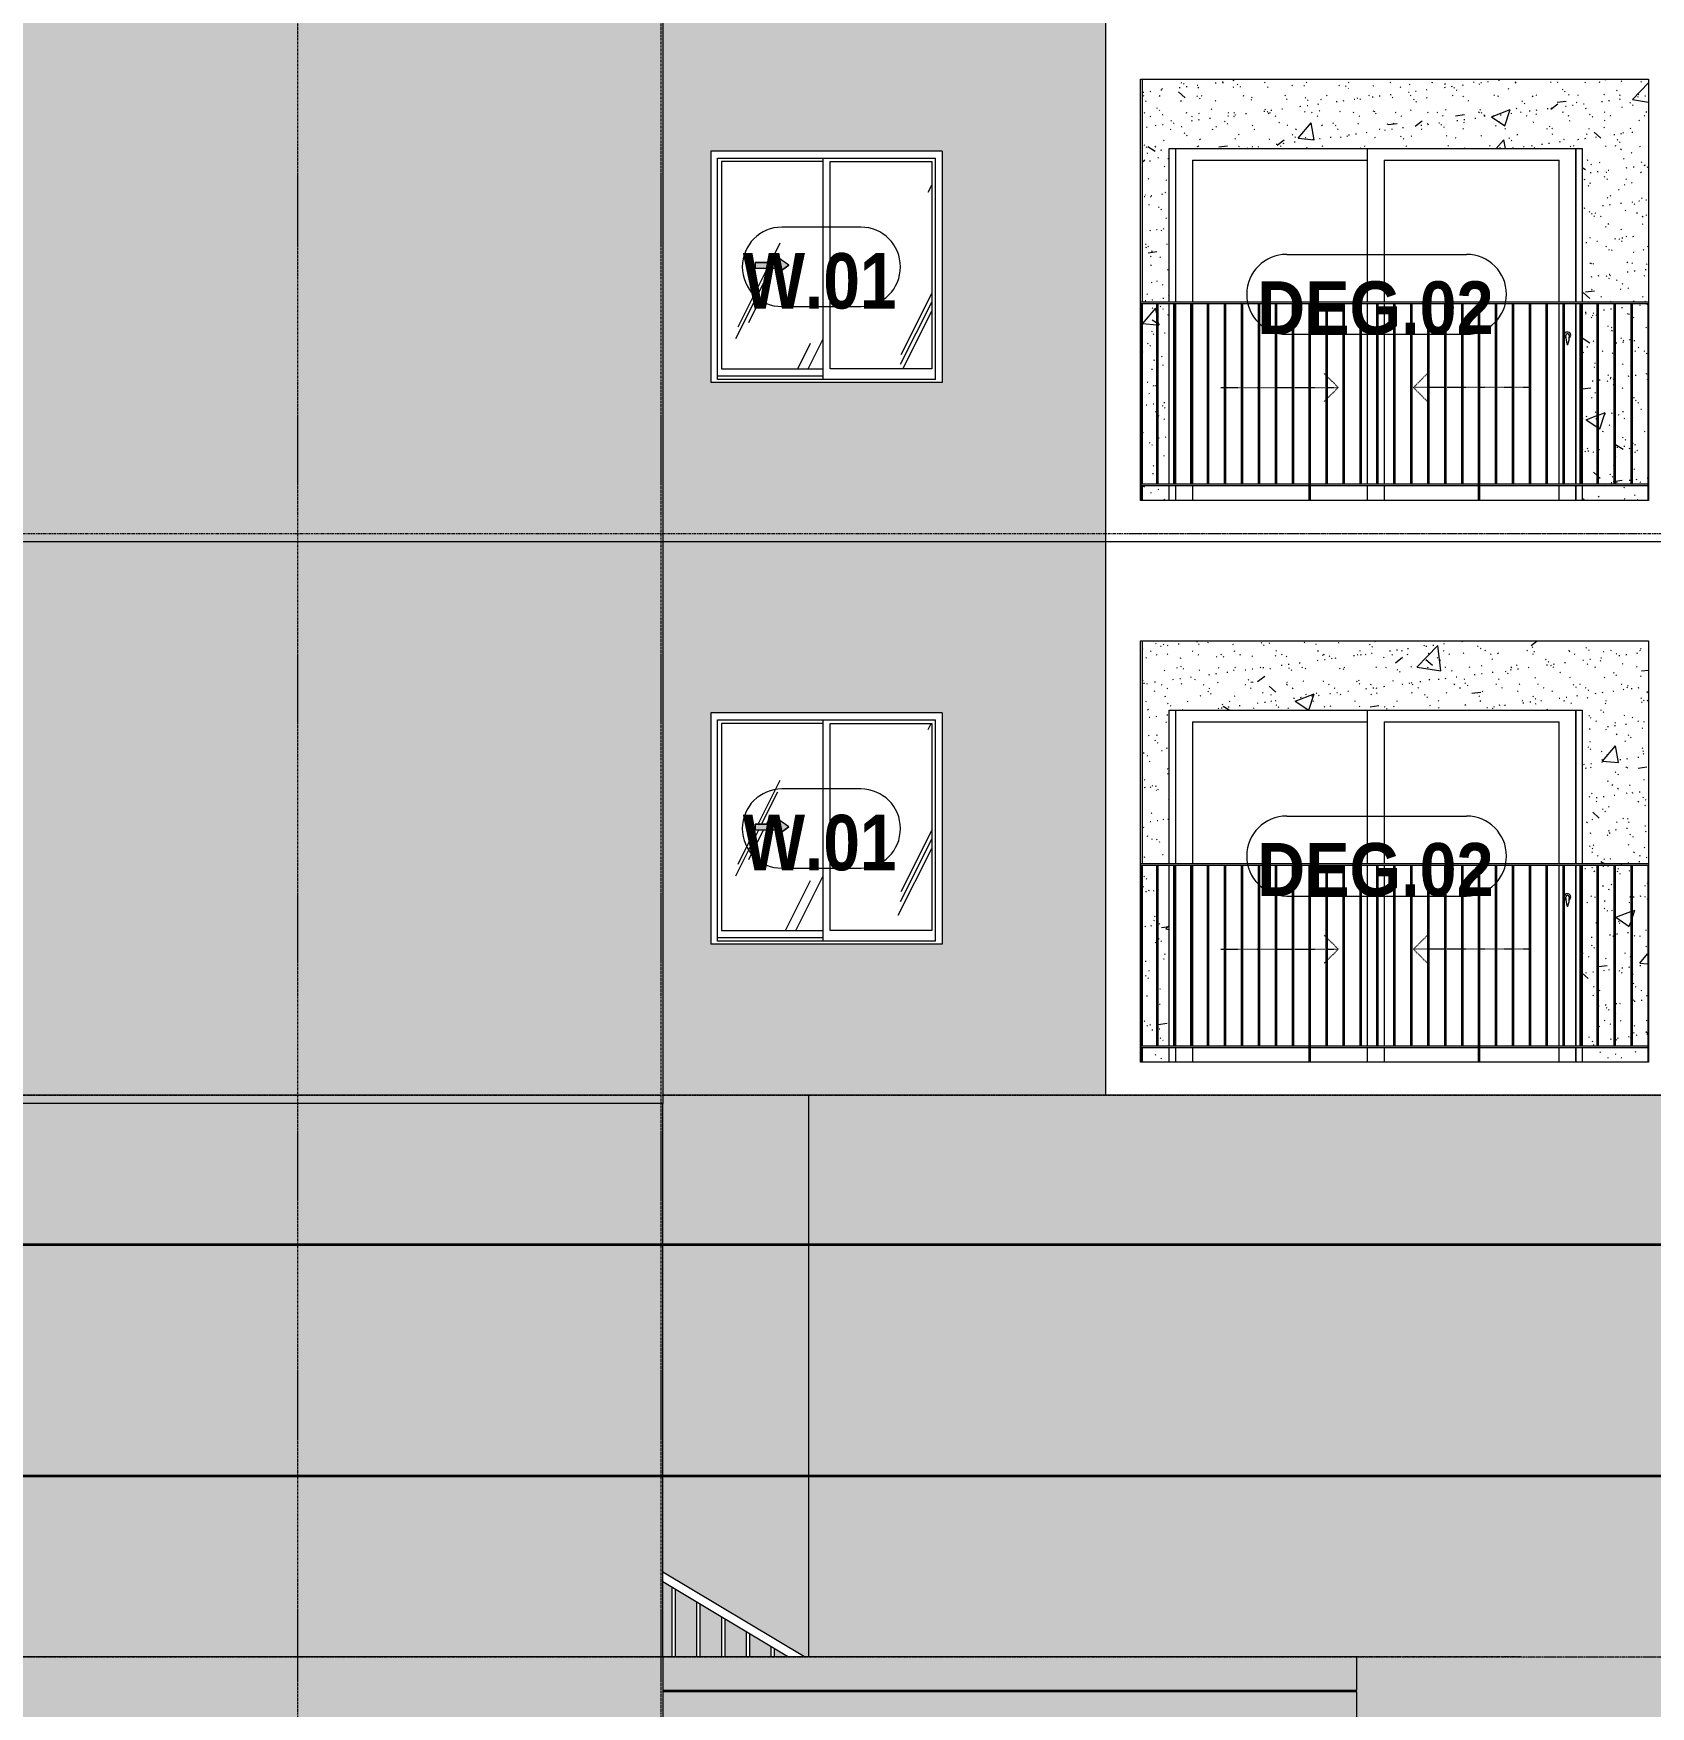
# Model space of a CAD drawing. Header units: millimetres. Extents: x -134153 to 99383, y -5233 to 35400.
# Drawn here: x -109753 to -99965, y 1900 to 12027 of the extents above; entities that cross this region are included whole.
import ezdxf

# ---------------------------------------------------------------- set-up
doc = ezdxf.new("R2010")
doc.units = ezdxf.units.MM
for name, pattern in [('1 NÉT CALL OUT', [6, 3, -3]), ('Centre', [31.75, 6.35, -4.7625, 15.875, -4.7625]), ('Dash', [6, 3, -3]), ('Dash 1_8_', [6.35, 3.175, -3.175]), ('Grid Line', [22.225, 12.7, -3.175, 3.175, -3.175])]:
    doc.linetypes.add(name, pattern=pattern)
for name, color, linetype, lineweight in [('0-1', 7, 'Continuous', 5), ('A-AREA', 32, 'Dash 1_8_', 9), ('A-DETL-GENF', 92, 'Continuous', 9), ('A-DETL-GENF-1', 92, '1 NÉT CALL OUT', 9), ('A-DOOR', 31, 'Continuous', 9), ('A-DOOR-FRAM', 31, 'Continuous', 9), ('A-DOOR-HDLN', 31, 'Dash', 9), ('A-DOOR-IDEN', 31, 'Continuous', 9), ('A-FLOR-HRAL', 11, 'Continuous', 9), ('A-FLOR-LEVL-2', 51, 'Centre', 9), ('A-GLAZ', 151, 'Continuous', 9), ('A-GLAZ-3', 7, '1 NÉT CALL OUT', 9), ('A-GLAZ-IDEN', 152, 'Continuous', 9), ('A-WALL', 113, 'Continuous', 9), ('A-WALL-PATT-1', 9, 'Continuous', 9), ('A-WALL-PATT-2', 111, 'Continuous', 5), ('I-WALL-1', 7, 'Continuous', 9), ('S-GRID-1', 1, 'Grid Line', 9)]:
    doc.layers.add(name, color=color, linetype=linetype, lineweight=lineweight)
doc.styles.add('Arial_B_1', font='arialbd_0.ttf', dxfattribs={"width": 0.85, "height": 336})
doc.styles.add('Arial_B_2', font='arialbd_0.ttf', dxfattribs={"width": 0.9, "height": 320})
pattern_1 = [(50, (-81864.4, 1200), (1165.98, -102.01), [121.92, -1341.12]), (355, (-81864.4, 1200), (-225.554, 1222.763), [97.536, -1072.896]), (100.451, (-81767.3, 1191.5), (940.433, 1120.746), [103.616, -1139.776]), (46.184, (-81864.4, 1525.1), (1734.91, -269.07), [182.88, -2011.68]), (96.636, (-81719.9, 1502.7), (1519.38, 1583.54), [155.42, -1709.66]), (351.184, (-81864.4, 1525.1), (1519.39, 1583.52), [146.3, -1609.34]), (21, (-81701.9, 1443.8), (970.332, -654.498), [121.92, -1341.12]), (326, (-81701.9, 1443.8), (395.533, 1178.804), [97.536, -1072.896]), (71.451, (-81621, 1389.3), (1365.87, 524.296), [103.616, -1139.776]), (37.5, (-81864.44, 1200), (19.767, 541.153), [53.645, -1006.246, 53.645, -1035.507, -1076.96]), (37.5, (-81864.44, 1200), (19.767, 541.153), [-2149.043, 53.645, -1023.315]), (7.5, (-81864.44, 1200), (427.646, 641.156), [53.645, -567.334, 53.645, -981.862, -410.464]), (7.5, (-81864.44, 1200), (427.646, 641.156), [-1656.486, 53.645, -356.82]), (327.5, (-82226.95, 1200), (867.782, -36.665), [53.645, -352.755, 53.645, -1214.323, -1682.496]), (327.5, (-82226.95, 1200), (867.782, -36.665), [-1674.368, 53.645, -1628.85]), (317.5, (-82389.5, 1200), (948.028, 162.73), [53.645, -474.675, 53.645, -788.416, -1194.816]), (317.5, (-82389.5, 1200), (948.028, 162.73), [-1370.38, 53.645, -1141.17])]
pattern_2 = [(37.5, (-81864.44, 1200), (-5.1206, 156.61216), [5.364, -118.181, 5.364, -132.812, -132.08]), (37.5, (-81864.44, 1200), (-5.1206, 156.61216), [-261.722, 5.364, -126.716]), (7.5, (-81864.44, 1200), (143.847, 229.3842), [5.364, -61.285, 5.364, -105.989, -42.672]), (7.5, (-81864.44, 1200), (143.847, 229.3842), [-178.003, 5.364, -37.308]), (327.5, (-81964.42, 1200), (253.1176, 0.4601), [5.364, -35.276, 5.364, -140.94, -191.008]), (327.5, (-81964.42, 1200), (253.1176, 0.4601), [-186.944, 5.364, -185.644]), (317.5, (-81964.42, 1200), (244.3381, 71.3376), [5.364, -14.956, 5.364, -90.546, -109.728]), (317.5, (-81964.42, 1200), (244.3381, 71.3376), [-116.23, 5.364, -104.364])]
pattern_3 = [(63.435, (-79954.8, 1311.3), (-0.002, 1625.6), [567.96, -3066.99]), (63.435, (-81580.4, 1311.3), (-0.002, 1625.6), [567.96, -3066.99]), (63.435, (-79176.65, 1625.35), (-0.002, 1625.6), [567.96, -3066.99]), (63.435, (-80802.25, 1625.35), (-0.002, 1625.6), [567.96, -3066.99]), (63.435, (-79294.4, 1514.5), (-0.002, 1625.6), [567.96, -3066.99]), (63.435, (-80920, 1514.5), (-0.002, 1625.6), [567.96, -3066.99]), (63.435, (-79414.5, 2149.4), (-0.002, 1625.6), [276.055, -3358.9]), (63.435, (-81040.1, 2149.4), (-0.002, 1625.6), [276.055, -3358.9]), (63.435, (-79493, 2051.15), (-0.002, 1625.6), [567.96, -3066.99]), (63.435, (-81118.6, 2051.15), (-0.002, 1625.6), [567.96, -3066.99]), (63.435, (-79479.15, 2121.7), (-0.002, 1625.6), [567.96, -3066.99]), (63.435, (-81104.76, 2121.7), (-0.002, 1625.6), [567.96, -3066.99]), (63.435, (-80135, 1812.2), (-0.002, 1625.6), [567.96, -3066.99]), (63.435, (-81760.6, 1812.2), (-0.002, 1625.6), [567.96, -3066.99]), (63.435, (-80121.15, 1895.35), (-0.002, 1625.6), [567.96, -3066.99]), (63.435, (-81746.75, 1895.35), (-0.002, 1625.6), [567.96, -3066.99]), (63.435, (-80117.4, 1955.3), (-0.002, 1625.6), [567.96, -3066.99]), (63.435, (-81743, 1955.3), (-0.002, 1625.6), [567.96, -3066.99])]

# ---------------------------------------------------------------- blocks, each defined once
blk = doc.blocks.new('NCV_TKTC_TANG 2_rvt-1-TKCS_MẶT ĐỨNG HƯỚNG BẮC')
at = {"layer": 'A-WALL-PATT-1'}
h = blk.add_hatch(dxfattribs=at)
h.set_pattern_fill('FP_2', color=256, style=0, pattern_type=2)
h.set_pattern_definition(pattern_1)
h.paths.add_polyline_path([(-102878, 5800), (-102878, 5890), (-103043, 5890), (-103043, 5800), (-103032, 5800)])
h.paths.add_polyline_path([(-100004, 5800), (-99983, 5800), (-99983, 5890), (-100378, 5890), (-100378, 5800), (-100013, 5800)])
h.paths.add_polyline_path([(-103043, 5900), (-102955, 5900), (-102955, 6990), (-103043, 6990)])
h.paths.add_polyline_path([(-102878, 5900), (-102878, 6990), (-102945, 6990), (-102945, 5900)])
h.paths.add_polyline_path([(-99983, 5900), (-99983, 6990), (-100075, 6990), (-100075, 5900), (-100021, 5900)])
h.paths.add_polyline_path([(-100378, 5900), (-100290, 5900), (-100290, 6990), (-100378, 6990), (-100378, 5965)])
h.paths.add_polyline_path([(-100188, 5900), (-100188, 6990), (-100280, 6990), (-100280, 5900)])
h.paths.add_polyline_path([(-100178, 5900), (-100085, 5900), (-100085, 6990), (-100178, 6990), (-100178, 5965)])
h.paths.add_polyline_path([(-100218, 7000), (-99978, 7000), (-99978, 8350), (-103043, 8350), (-103043, 7000), (-102878, 7000), (-102878, 7930), (-100378, 7930), (-100378, 7000)])
h = blk.add_hatch(dxfattribs=at)
h.set_pattern_fill('FP_3', color=256, style=0, pattern_type=2)
h.set_pattern_definition(pattern_2)
h.paths.add_polyline_path([(-102878, 5800), (-102878, 5890), (-103043, 5890), (-103043, 5800), (-103032, 5800)])
h.paths.add_polyline_path([(-100004, 5800), (-99983, 5800), (-99983, 5890), (-100378, 5890), (-100378, 5800), (-100013, 5800)])
h.paths.add_polyline_path([(-103043, 5900), (-102955, 5900), (-102955, 6990), (-103043, 6990)])
h.paths.add_polyline_path([(-102878, 5900), (-102878, 6990), (-102945, 6990), (-102945, 5900)])
h.paths.add_polyline_path([(-99983, 5900), (-99983, 6990), (-100075, 6990), (-100075, 5900), (-100021, 5900)])
h.paths.add_polyline_path([(-100378, 5900), (-100290, 5900), (-100290, 6990), (-100378, 6990), (-100378, 5965)])
h.paths.add_polyline_path([(-100188, 5900), (-100188, 6990), (-100280, 6990), (-100280, 5900)])
h.paths.add_polyline_path([(-100178, 5900), (-100085, 5900), (-100085, 6990), (-100178, 6990), (-100178, 5965)])
h.paths.add_polyline_path([(-100218, 7000), (-99978, 7000), (-99978, 8350), (-103043, 8350), (-103043, 7000), (-102878, 7000), (-102878, 7930), (-100378, 7930), (-100378, 7000)])
at = {"layer": 'I-WALL-1'}
for p, q in [((-103043, 8350), (-103043, 7000)), ((-102878, 7000), (-102878, 7930)), ((-102878, 7930), (-100378, 7930)), ((-100378, 7930), (-100378, 7000)), ((-103043, 6990), (-103043, 5900)), ((-102878, 5900), (-102878, 6990)), ((-100378, 6990), (-100378, 5900)), ((-103043, 5890), (-103043, 5800)), ((-102878, 5800), (-102878, 5890)), ((-100378, 5890), (-100378, 5800))]:
    blk.add_line(p, q, dxfattribs=at)
blk = doc.blocks.new('NCV_TKTC_TANG 3 - 4_rvt-2-TKCS_MẶT ĐỨNG HƯỚNG BẮC')
at = {"layer": 'A-WALL-PATT-1'}
h = blk.add_hatch(dxfattribs=at)
h.set_pattern_fill('FP_2', color=256, style=0, pattern_type=2)
h.set_pattern_definition(pattern_1)
h.paths.add_polyline_path([(-100013, 9200), (-99983, 9200), (-99983, 9290), (-100378, 9290), (-100378, 9200)])
h.paths.add_polyline_path([(-103043, 9200), (-102878, 9200), (-102878, 9290), (-103043, 9290), (-103043, 9213)])
h.paths.add_polyline_path([(-100021, 9300), (-99983, 9300), (-99983, 10390), (-100075, 10390), (-100075, 9300), (-100030, 9300)])
h.paths.add_polyline_path([(-100378, 9300), (-100290, 9300), (-100290, 10390), (-100378, 10390), (-100378, 9829)])
h.paths.add_polyline_path([(-103043, 9300), (-102955, 9300), (-102955, 10390), (-103043, 10390), (-103043, 9829)])
h.paths.add_polyline_path([(-102945, 9300), (-102878, 9300), (-102878, 10390), (-102945, 10390), (-102945, 9335)])
h.paths.add_polyline_path([(-100085, 9300), (-100085, 10390), (-100178, 10390), (-100178, 9300)])
h.paths.add_polyline_path([(-100188, 9300), (-100188, 10390), (-100280, 10390), (-100280, 9300)])
h.paths.add_polyline_path([(-99978, 10400), (-99978, 11750), (-103043, 11750), (-103043, 10400), (-102878, 10400), (-102878, 11330), (-100378, 11330), (-100378, 10400), (-100214, 10400)])
h = blk.add_hatch(dxfattribs=at)
h.set_pattern_fill('FP_3', color=256, style=0, pattern_type=2)
h.set_pattern_definition(pattern_2)
h.paths.add_polyline_path([(-100013, 9200), (-99983, 9200), (-99983, 9290), (-100378, 9290), (-100378, 9200)])
h.paths.add_polyline_path([(-103043, 9200), (-102878, 9200), (-102878, 9290), (-103043, 9290), (-103043, 9213)])
h.paths.add_polyline_path([(-100021, 9300), (-99983, 9300), (-99983, 10390), (-100075, 10390), (-100075, 9300), (-100030, 9300)])
h.paths.add_polyline_path([(-100378, 9300), (-100290, 9300), (-100290, 10390), (-100378, 10390), (-100378, 9829)])
h.paths.add_polyline_path([(-103043, 9300), (-102955, 9300), (-102955, 10390), (-103043, 10390), (-103043, 9829)])
h.paths.add_polyline_path([(-102945, 9300), (-102878, 9300), (-102878, 10390), (-102945, 10390), (-102945, 9335)])
h.paths.add_polyline_path([(-100085, 9300), (-100085, 10390), (-100178, 10390), (-100178, 9300)])
h.paths.add_polyline_path([(-100188, 9300), (-100188, 10390), (-100280, 10390), (-100280, 9300)])
h.paths.add_polyline_path([(-99978, 10400), (-99978, 11750), (-103043, 11750), (-103043, 10400), (-102878, 10400), (-102878, 11330), (-100378, 11330), (-100378, 10400), (-100214, 10400)])
at = {"layer": 'I-WALL-1'}
for p, q in [((-103043, 11750), (-103043, 10400)), ((-102878, 10400), (-102878, 11330)), ((-102878, 11330), (-100378, 11330)), ((-100378, 11330), (-100378, 10400)), ((-103043, 10390), (-103043, 9300)), ((-102878, 9300), (-102878, 10390)), ((-100378, 10390), (-100378, 9300)), ((-103043, 9290), (-103043, 9200)), ((-102878, 9200), (-102878, 9290)), ((-100378, 9290), (-100378, 9200))]:
    blk.add_line(p, q, dxfattribs=at)
blk = doc.blocks.new('1_FAMILY RVT - W01-WxH 1400x1400xmm-V17-TKCS_MẶT ĐỨNG HƯỚNG BẮC')
at = {"layer": 'A-DETL-GENF-1'}
blk.add_hatch(color=256, dxfattribs=at).paths.add_polyline_path([(-105248, 10576), (-105180, 10624), (-105248, 10671), (-105248, 10641), (-105384, 10641), (-105384, 10607), (-105248, 10607)])
at = {"layer": 'A-GLAZ'}
h = blk.add_hatch(dxfattribs=at)
h.set_pattern_fill('FP_1', color=256, style=0, pattern_type=2)
h.set_pattern_definition(pattern_3)
h.paths.add_polyline_path([(-105589, 9997), (-104975, 9997), (-104975, 11251), (-105589, 11251), (-105589, 10607)])
h.paths.add_polyline_path([(-105248, 10576), (-105248, 10607), (-105384, 10607), (-105384, 10641), (-105248, 10641), (-105248, 10671), (-105180, 10624), (-105205, 10607)])
h = blk.add_hatch(dxfattribs=at)
h.set_pattern_fill('FP_1', color=256, style=0, pattern_type=2)
h.set_pattern_definition(pattern_3)
h.paths.add_polyline_path([(-104388, 9997), (-104316, 9997), (-104316, 11251), (-104930, 11251), (-104930, 9997)])
at = {"layer": 'A-DETL-GENF'}
for p, q in [((-105384, 10641), (-105384, 10607)), ((-105384, 10641), (-105248, 10641)), ((-105248, 10641), (-105384, 10641)), ((-105384, 10641), (-105384, 10607)), ((-105248, 10671), (-105248, 10641)), ((-105180, 10624), (-105248, 10671)), ((-105180, 10624), (-105248, 10671)), ((-105248, 10671), (-105248, 10641)), ((-105384, 10607), (-105248, 10607)), ((-105384, 10607), (-105248, 10607)), ((-105180, 10624), (-105248, 10576)), ((-105248, 10576), (-105180, 10624)), ((-105248, 10607), (-105248, 10576)), ((-105248, 10607), (-105248, 10576))]:
    blk.add_line(p, q, dxfattribs=at)
at = {"layer": 'A-GLAZ'}
for p, q in [((-104253, 11314), (-105653, 11314)), ((-105653, 11314), (-105653, 9914)), ((-105612, 11273), (-104293, 11273)), ((-105612, 9933), (-105612, 11273)), ((-105589, 11251), (-105589, 9997)), ((-104975, 11251), (-105589, 11251)), ((-104975, 11273), (-104975, 9933)), ((-104930, 9997), (-104930, 11251)), ((-104930, 11251), (-104316, 11251)), ((-104316, 11251), (-104316, 9997)), ((-104293, 9933), (-104293, 11273)), ((-104253, 11314), (-104253, 9914)), ((-104975, 9953), (-105612, 9953)), ((-104975, 9953), (-105612, 9953)), ((-104293, 9933), (-105612, 9933)), ((-105589, 9997), (-104975, 9997)), ((-104316, 9997), (-104930, 9997)), ((-104253, 9914), (-105653, 9914))]:
    blk.add_line(p, q, dxfattribs=at)
blk = doc.blocks.new('DEG_02-DEG_03 - DEG_02-2500x2400mm-CỬA ĐI 02 CÁNH TRƯỢT-V23-TKCS_MẶT ĐỨNG HƯỚNG BẮC')
at = {"layer": 'A-DOOR'}
for p, q in [((-102738, 11260), (-102738, 10400)), ((-102738, 11260), (-101678, 11260)), ((-101678, 10400), (-101678, 11330)), ((-101578, 11260), (-101578, 10400)), ((-101578, 11260), (-100518, 11260)), ((-100518, 10400), (-100518, 11260)), ((-100418, 11330), (-100418, 10400)), ((-102738, 10390), (-102738, 9300)), ((-101678, 9300), (-101678, 10390)), ((-101578, 10390), (-101578, 9300)), ((-100518, 9300), (-100518, 10390)), ((-100418, 10390), (-100418, 9300)), ((-102738, 9290), (-102738, 9200)), ((-101678, 9200), (-101678, 9290)), ((-101578, 9290), (-101578, 9200)), ((-100518, 9200), (-100518, 9290)), ((-100418, 9290), (-100418, 9200))]:
    blk.add_line(p, q, dxfattribs=at)
at = {"layer": 'A-DOOR', "flags": 128}
blk.add_lwpolyline([(-100466, 10209), (-100466, 10209), (-100466, 10209), (-100466, 10209), (-100466, 10209), (-100466, 10209), (-100466, 10209), (-100466, 10209), (-100466, 10209), (-100466, 10209), (-100466, 10209), (-100466, 10209), (-100466, 10209), (-100466, 10209), (-100466, 10209), (-100466, 10209), (-100466, 10209), (-100466, 10209), (-100467, 10209), (-100467, 10209), (-100467, 10209), (-100467, 10209), (-100467, 10209), (-100467, 10209), (-100467, 10209), (-100467, 10209), (-100467, 10209), (-100467, 10209), (-100467, 10209), (-100467, 10209), (-100467, 10209), (-100467, 10209), (-100467, 10209), (-100467, 10209), (-100467, 10209), (-100467, 10209), (-100467, 10209), (-100468, 10209), (-100468, 10209), (-100468, 10209), (-100468, 10209), (-100468, 10209), (-100468, 10209), (-100468, 10209), (-100468, 10209), (-100468, 10209), (-100468, 10209), (-100468, 10209), (-100468, 10209), (-100468, 10209), (-100468, 10209), (-100468, 10209), (-100468, 10209), (-100468, 10209), (-100468, 10209), (-100469, 10209), (-100469, 10209), (-100469, 10209), (-100469, 10209), (-100469, 10209), (-100469, 10209), (-100469, 10209), (-100469, 10209), (-100469, 10209), (-100469, 10209), (-100469, 10209), (-100469, 10209), (-100469, 10209), (-100469, 10209), (-100469, 10209), (-100469, 10209), (-100469, 10209), (-100469, 10209), (-100469, 10209), (-100469, 10209), (-100469, 10209)], dxfattribs=at)
at = {"layer": 'A-DOOR'}
for centre, radius, start, end in [((-100468, 10200), 20, 0, 150), ((-100468, 10200), 20, 210, 240), ((-100469, 10199), 9.45, 90, 180), ((-100314, 10199), 165, 180, 199.134), ((-100467, 10146), 2.34, 199.134, 261.031), ((-100468, 10146), 2.34, 278.969, 340.866), ((-100466, 10199), 9.45, 0, 90), ((-100621, 10199), 165, 340.866, 0), ((-100468, 10200), 20, 300, 0)]:
    blk.add_arc(centre, radius, start, end, dxfattribs=at)
at = {"layer": 'A-DOOR-FRAM'}
for p, q in [((-102838, 10400), (-102838, 11330)), ((-100418, 10400), (-100418, 11330)), ((-102838, 9300), (-102838, 10390)), ((-100418, 9300), (-100418, 10390)), ((-102838, 9200), (-102838, 9290)), ((-100418, 9200), (-100418, 9290))]:
    blk.add_line(p, q, dxfattribs=at)
at = {"layer": 'A-DOOR-HDLN'}
for p, q in [((-101930, 9959), (-101940, 9969)), ((-101855, 9884), (-101920, 9949)), ((-101400, 9884), (-101315, 9969)), ((-102565, 9884), (-102545, 9884)), ((-102535, 9884), (-102443, 9884)), ((-102433, 9884), (-102340, 9884)), ((-102330, 9884), (-102238, 9884)), ((-102228, 9884), (-102135, 9884)), ((-102125, 9884), (-102033, 9884)), ((-102023, 9884), (-101930, 9884)), ((-101855, 9884), (-101920, 9819)), ((-101920, 9884), (-101855, 9884)), ((-101400, 9884), (-101315, 9799)), ((-101315, 9884), (-101400, 9884)), ((-101213, 9884), (-101305, 9884)), ((-101110, 9884), (-101203, 9884)), ((-101008, 9884), (-101100, 9884)), ((-100905, 9884), (-100998, 9884)), ((-100803, 9884), (-100895, 9884)), ((-100700, 9884), (-100793, 9884)), ((-101930, 9809), (-101940, 9799))]:
    blk.add_line(p, q, dxfattribs=at)
blk = doc.blocks.new('Railing - 20mm-2407305-TKCS_MẶT ĐỨNG HƯỚNG BẮC')
at = {"layer": 'A-FLOR-HRAL'}
for p, q in [((-105887, 2200), (-105887, 2623)), ((-105867, 2200), (-105867, 2611))]:
    blk.add_line(p, q, dxfattribs=at)
blk = doc.blocks.new('Railing - 20mm-2407303-TKCS_MẶT ĐỨNG HƯỚNG BẮC')
at = {"layer": 'A-FLOR-HRAL'}
for p, q in [((-105737, 2200), (-105737, 2533)), ((-105717, 2200), (-105717, 2521))]:
    blk.add_line(p, q, dxfattribs=at)
blk = doc.blocks.new('Railing - 20mm-V38-TKCS_MẶT ĐỨNG HƯỚNG BẮC')
at = {"layer": 'A-FLOR-HRAL'}
for p, q in [((-105587, 2200), (-105587, 2443)), ((-105567, 2200), (-105567, 2431))]:
    blk.add_line(p, q, dxfattribs=at)
blk = doc.blocks.new('Railing - 20mm-V39-TKCS_MẶT ĐỨNG HƯỚNG BẮC')
at = {"layer": 'A-FLOR-HRAL'}
for p, q in [((-105437, 2200), (-105437, 2353)), ((-105417, 2200), (-105417, 2341))]:
    blk.add_line(p, q, dxfattribs=at)
blk = doc.blocks.new('Railing - 20mm-V40-TKCS_MẶT ĐỨNG HƯỚNG BẮC')
at = {"layer": 'A-FLOR-HRAL'}
for p, q in [((-105287, 2200), (-105287, 2263)), ((-105267, 2200), (-105267, 2251))]:
    blk.add_line(p, q, dxfattribs=at)
blk = doc.blocks.new('Railing - Railing-939322-TKCS_MẶT ĐỨNG HƯỚNG BẮC')
for name in ['Railing - 20mm-2407305-TKCS_MẶT ĐỨNG HƯỚNG BẮC', 'Railing - 20mm-2407303-TKCS_MẶT ĐỨNG HƯỚNG BẮC', 'Railing - 20mm-V38-TKCS_MẶT ĐỨNG HƯỚNG BẮC', 'Railing - 20mm-V39-TKCS_MẶT ĐỨNG HƯỚNG BẮC', 'Railing - 20mm-V40-TKCS_MẶT ĐỨNG HƯỚNG BẮC']:
    blk.add_blockref(name, (0, 0))
blk = doc.blocks.new('Top Rail Type - Top Rail_Internal_-939339-TKCS_MẶT ĐỨNG HƯỚNG BẮC')
at = {"layer": 'A-FLOR-HRAL'}
for p, q in [((-105086, 2200), (-105943, 2714)), ((-105943, 2656), (-105183, 2200))]:
    blk.add_line(p, q, dxfattribs=at)
blk = doc.blocks.new('1_FAMILY RVT - W01-WxH 1400x1400xmm-V50-TKCS_MẶT ĐỨNG HƯỚNG BẮC')
at = {"layer": 'A-DETL-GENF-1'}
blk.add_hatch(color=256, dxfattribs=at).paths.add_polyline_path([(-105248, 7176), (-105180, 7224), (-105248, 7271), (-105248, 7241), (-105384, 7241), (-105384, 7207), (-105248, 7207)])
at = {"layer": 'A-GLAZ'}
h = blk.add_hatch(dxfattribs=at)
h.set_pattern_fill('FP_1', color=256, style=0, pattern_type=2)
h.set_pattern_definition(pattern_3)
h.paths.add_polyline_path([(-105589, 6597), (-104975, 6597), (-104975, 7851), (-105589, 7851), (-105589, 7207)])
h.paths.add_polyline_path([(-105248, 7176), (-105248, 7207), (-105384, 7207), (-105384, 7241), (-105248, 7241), (-105248, 7271), (-105180, 7224), (-105205, 7207)])
h = blk.add_hatch(dxfattribs=at)
h.set_pattern_fill('FP_1', color=256, style=0, pattern_type=2)
h.set_pattern_definition(pattern_3)
h.paths.add_polyline_path([(-104930, 6597), (-104316, 6597), (-104316, 7851), (-104930, 7851), (-104930, 7474)])
at = {"layer": 'A-DETL-GENF'}
for p, q in [((-105384, 7241), (-105384, 7207)), ((-105384, 7241), (-105248, 7241)), ((-105248, 7241), (-105384, 7241)), ((-105384, 7241), (-105384, 7207)), ((-105384, 7207), (-105248, 7207)), ((-105384, 7207), (-105248, 7207)), ((-105248, 7271), (-105248, 7241)), ((-105180, 7224), (-105248, 7271)), ((-105180, 7224), (-105248, 7271)), ((-105248, 7271), (-105248, 7241)), ((-105180, 7224), (-105248, 7176)), ((-105248, 7176), (-105180, 7224)), ((-105248, 7207), (-105248, 7176)), ((-105248, 7207), (-105248, 7176))]:
    blk.add_line(p, q, dxfattribs=at)
at = {"layer": 'A-GLAZ'}
for p, q in [((-104253, 7914), (-105653, 7914)), ((-105653, 7914), (-105653, 6514)), ((-104253, 7914), (-104253, 6514)), ((-105612, 7873), (-104293, 7873)), ((-105612, 6533), (-105612, 7873)), ((-105589, 7851), (-105589, 6597)), ((-104975, 7851), (-105589, 7851)), ((-104975, 7873), (-104975, 6533)), ((-104930, 6597), (-104930, 7851)), ((-104930, 7851), (-104316, 7851)), ((-104316, 7851), (-104316, 6597)), ((-104293, 6533), (-104293, 7873)), ((-105589, 6597), (-104975, 6597)), ((-104316, 6597), (-104930, 6597)), ((-104253, 6514), (-105653, 6514)), ((-104975, 6552), (-105612, 6552)), ((-104975, 6552), (-105612, 6552)), ((-104293, 6533), (-105612, 6533))]:
    blk.add_line(p, q, dxfattribs=at)
blk = doc.blocks.new('Railing - 10mm-1251313-TKCS_MẶT ĐỨNG HƯỚNG BẮC')
at = {"layer": 'A-FLOR-HRAL'}
for p, q in [((-60830.064287, 5900), (-60830.064287, 6990)), ((-60820.064287, 6990), (-60820.064287, 5900))]:
    blk.add_line(p, q, dxfattribs=at)
blk = doc.blocks.new('Railing - 50 x 10mm-1251315-TKCS_MẶT ĐỨNG HƯỚNG BẮC')
at = {"layer": 'A-FLOR-HRAL'}
for p, q in [((-59897.564287, 6990), (-59907.564287, 6990)), ((-59907.564287, 5800), (-59907.564287, 6990)), ((-59897.564287, 6990), (-59897.564287, 5800))]:
    blk.add_line(p, q, dxfattribs=at)
blk = doc.blocks.new('Railing - 50 x 10mm-1251311-TKCS_MẶT ĐỨNG HƯỚNG BẮC')
at = {"layer": 'A-FLOR-HRAL'}
for q in [(-60927.564287, 6990), (-60922.564287, 5800)]:
    blk.add_line((-60922.564287, 6990), q, dxfattribs=at)
blk = doc.blocks.new('Railing - 50 x 10mm-V57-TKCS_MẶT ĐỨNG HƯỚNG BẮC')
at = {"layer": 'A-FLOR-HRAL'}
for p in [(-91652.635618, 6990), (-91647.564287, 5800)]:
    blk.add_line(p, (-91647.564287, 6990), dxfattribs=at)
blk = doc.blocks.new('Railing - Railing-1260618-TKCS_MẶT ĐỨNG HƯỚNG BẮC')
at = {"layer": 'A-FLOR-HRAL'}
for p, q in [((-103053, 5890), (-103053, 5900)), ((-103053, 5900), (-99978, 5900)), ((-103053, 5890), (-99978, 5890))]:
    blk.add_line(p, q, dxfattribs=at)
blk.add_blockref('Railing - 50 x 10mm-V57-TKCS_MẶT ĐỨNG HƯỚNG BẮC', (-11400, 0))
at = {"extrusion": (0, 0, -1), "zscale": -1}
for name, p in [('Railing - 10mm-1251313-TKCS_MẶT ĐỨNG HƯỚNG BẮC', (163775, 0)), ('Railing - 10mm-1251313-TKCS_MẶT ĐỨNG HƯỚNG BẮC', (163673, 0)), ('Railing - 10mm-1251313-TKCS_MẶT ĐỨNG HƯỚNG BẮC', (163570, 0)), ('Railing - 10mm-1251313-TKCS_MẶT ĐỨNG HƯỚNG BẮC', (163468, 0)), ('Railing - 10mm-1251313-TKCS_MẶT ĐỨNG HƯỚNG BẮC', (163365, 0)), ('Railing - 10mm-1251313-TKCS_MẶT ĐỨNG HƯỚNG BẮC', (163263, 0)), ('Railing - 10mm-1251313-TKCS_MẶT ĐỨNG HƯỚNG BẮC', (163160, 0)), ('Railing - 10mm-1251313-TKCS_MẶT ĐỨNG HƯỚNG BẮC', (163058, 0)), ('Railing - 10mm-1251313-TKCS_MẶT ĐỨNG HƯỚNG BẮC', (162955, 0)), ('Railing - 50 x 10mm-1251315-TKCS_MẶT ĐỨNG HƯỚNG BẮC', (161930, 0)), ('Railing - 10mm-1251313-TKCS_MẶT ĐỨNG HƯỚNG BẮC', (162750, 0)), ('Railing - 10mm-1251313-TKCS_MẶT ĐỨNG HƯỚNG BẮC', (162648, 0)), ('Railing - 10mm-1251313-TKCS_MẶT ĐỨNG HƯỚNG BẮC', (162545, 0)), ('Railing - 10mm-1251313-TKCS_MẶT ĐỨNG HƯỚNG BẮC', (162443, 0)), ('Railing - 10mm-1251313-TKCS_MẶT ĐỨNG HƯỚNG BẮC', (162340, 0)), ('Railing - 10mm-1251313-TKCS_MẶT ĐỨNG HƯỚNG BẮC', (162238, 0)), ('Railing - 10mm-1251313-TKCS_MẶT ĐỨNG HƯỚNG BẮC', (162135, 0)), ('Railing - 10mm-1251313-TKCS_MẶT ĐỨNG HƯỚNG BẮC', (162033, 0)), ('Railing - 10mm-1251313-TKCS_MẶT ĐỨNG HƯỚNG BẮC', (161930, 0)), ('Railing - 50 x 10mm-1251315-TKCS_MẶT ĐỨNG HƯỚNG BẮC', (160905, 0)), ('Railing - 10mm-1251313-TKCS_MẶT ĐỨNG HƯỚNG BẮC', (161725, 0)), ('Railing - 10mm-1251313-TKCS_MẶT ĐỨNG HƯỚNG BẮC', (161623, 0)), ('Railing - 10mm-1251313-TKCS_MẶT ĐỨNG HƯỚNG BẮC', (161520, 0)), ('Railing - 10mm-1251313-TKCS_MẶT ĐỨNG HƯỚNG BẮC', (161418, 0)), ('Railing - 10mm-1251313-TKCS_MẶT ĐỨNG HƯỚNG BẮC', (161315, 0)), ('Railing - 10mm-1251313-TKCS_MẶT ĐỨNG HƯỚNG BẮC', (161213, 0)), ('Railing - 10mm-1251313-TKCS_MẶT ĐỨNG HƯỚNG BẮC', (161110, 0)), ('Railing - 10mm-1251313-TKCS_MẶT ĐỨNG HƯỚNG BẮC', (161008, 0)), ('Railing - 10mm-1251313-TKCS_MẶT ĐỨNG HƯỚNG BẮC', (160905, 0)), ('Railing - 50 x 10mm-1251311-TKCS_MẶT ĐỨNG HƯỚNG BẮC', (160905, 0))]:
    blk.add_blockref(name, p, dxfattribs=at)
blk = doc.blocks.new('Top Rail Type - Top Rail_Internal_-1260622-TKCS_MẶT ĐỨNG HƯỚNG BẮC')
at = {"layer": 'A-FLOR-HRAL'}
for p, q in [((-103052.564287, 6990), (-103052.564287, 7000)), ((-99977.564287, 7000), (-103052.564287, 7000)), ((-99977.564287, 6990), (-103052.564287, 6990))]:
    blk.add_line(p, q, dxfattribs=at)
blk = doc.blocks.new('Railing - Railing-1558324-TKCS_MẶT ĐỨNG HƯỚNG BẮC')
at = {"layer": 'A-FLOR-HRAL'}
for p, q in [((-103053, 9290), (-103053, 9300)), ((-103053, 9300), (-99978, 9300)), ((-103053, 9290), (-99978, 9290))]:
    blk.add_line(p, q, dxfattribs=at)
blk.add_blockref('Railing - 50 x 10mm-V57-TKCS_MẶT ĐỨNG HƯỚNG BẮC', (-11400, 3400))
at = {"extrusion": (0, 0, -1), "zscale": -1}
for name, p in [('Railing - 10mm-1251313-TKCS_MẶT ĐỨNG HƯỚNG BẮC', (163775, 3400)), ('Railing - 10mm-1251313-TKCS_MẶT ĐỨNG HƯỚNG BẮC', (163673, 3400)), ('Railing - 10mm-1251313-TKCS_MẶT ĐỨNG HƯỚNG BẮC', (163570, 3400)), ('Railing - 10mm-1251313-TKCS_MẶT ĐỨNG HƯỚNG BẮC', (163468, 3400)), ('Railing - 10mm-1251313-TKCS_MẶT ĐỨNG HƯỚNG BẮC', (163365, 3400)), ('Railing - 10mm-1251313-TKCS_MẶT ĐỨNG HƯỚNG BẮC', (163263, 3400)), ('Railing - 10mm-1251313-TKCS_MẶT ĐỨNG HƯỚNG BẮC', (163160, 3400)), ('Railing - 10mm-1251313-TKCS_MẶT ĐỨNG HƯỚNG BẮC', (163058, 3400)), ('Railing - 10mm-1251313-TKCS_MẶT ĐỨNG HƯỚNG BẮC', (162955, 3400)), ('Railing - 50 x 10mm-1251315-TKCS_MẶT ĐỨNG HƯỚNG BẮC', (161930, 3400)), ('Railing - 10mm-1251313-TKCS_MẶT ĐỨNG HƯỚNG BẮC', (162750, 3400)), ('Railing - 10mm-1251313-TKCS_MẶT ĐỨNG HƯỚNG BẮC', (162648, 3400)), ('Railing - 10mm-1251313-TKCS_MẶT ĐỨNG HƯỚNG BẮC', (162545, 3400)), ('Railing - 10mm-1251313-TKCS_MẶT ĐỨNG HƯỚNG BẮC', (162443, 3400)), ('Railing - 10mm-1251313-TKCS_MẶT ĐỨNG HƯỚNG BẮC', (162340, 3400)), ('Railing - 10mm-1251313-TKCS_MẶT ĐỨNG HƯỚNG BẮC', (162238, 3400)), ('Railing - 10mm-1251313-TKCS_MẶT ĐỨNG HƯỚNG BẮC', (162135, 3400)), ('Railing - 10mm-1251313-TKCS_MẶT ĐỨNG HƯỚNG BẮC', (162033, 3400)), ('Railing - 10mm-1251313-TKCS_MẶT ĐỨNG HƯỚNG BẮC', (161930, 3400)), ('Railing - 50 x 10mm-1251315-TKCS_MẶT ĐỨNG HƯỚNG BẮC', (160905, 3400)), ('Railing - 10mm-1251313-TKCS_MẶT ĐỨNG HƯỚNG BẮC', (161725, 3400)), ('Railing - 10mm-1251313-TKCS_MẶT ĐỨNG HƯỚNG BẮC', (161623, 3400)), ('Railing - 10mm-1251313-TKCS_MẶT ĐỨNG HƯỚNG BẮC', (161520, 3400)), ('Railing - 10mm-1251313-TKCS_MẶT ĐỨNG HƯỚNG BẮC', (161418, 3400)), ('Railing - 10mm-1251313-TKCS_MẶT ĐỨNG HƯỚNG BẮC', (161315, 3400)), ('Railing - 10mm-1251313-TKCS_MẶT ĐỨNG HƯỚNG BẮC', (161213, 3400)), ('Railing - 10mm-1251313-TKCS_MẶT ĐỨNG HƯỚNG BẮC', (161110, 3400)), ('Railing - 10mm-1251313-TKCS_MẶT ĐỨNG HƯỚNG BẮC', (161008, 3400)), ('Railing - 10mm-1251313-TKCS_MẶT ĐỨNG HƯỚNG BẮC', (160905, 3400)), ('Railing - 50 x 10mm-1251311-TKCS_MẶT ĐỨNG HƯỚNG BẮC', (160905, 3400))]:
    blk.add_blockref(name, p, dxfattribs=at)
blk = doc.blocks.new('Top Rail Type - Top Rail_Internal_-1558325-TKCS_MẶT ĐỨNG HƯỚNG BẮC')
at = {"layer": 'A-FLOR-HRAL'}
for p, q in [((-103052.564287, 10390), (-103052.564287, 10400)), ((-99977.564287, 10400), (-103052.564287, 10400)), ((-99977.564287, 10390), (-103052.564287, 10390))]:
    blk.add_line(p, q, dxfattribs=at)
blk = doc.blocks.new('STN_Door Tag - STN_Door Tag-1788670-TKCS_MẶT ĐỨNG HƯỚNG BẮC')
at = {"layer": 'A-DOOR-IDEN'}
for p, q in [((-102167, 10689), (-101079, 10689)), ((-102167, 10206), (-101079, 10206))]:
    blk.add_line(p, q, dxfattribs=at)
for centre, start, end in [((-102167, 10448), 90, 270), ((-101079, 10448), 270, 90)]:
    blk.add_arc(centre, 242, start, end, dxfattribs=at)
blk = doc.blocks.new('SSA-WINDOW TAG - 10-2062020-TKCS_MẶT ĐỨNG HƯỚNG BẮC')
at = {"layer": 'A-GLAZ-IDEN'}
for p, q in [((-121345.064287, 10854.4), (-121822.564287, 10854.4)), ((-121822.564287, 10374.4), (-121345.064287, 10374.4))]:
    blk.add_line(p, q, dxfattribs=at)
for centre, start, end in [((-121822.564287, 10614.4), 90, 270), ((-121345.064287, 10614.4), 270, 90)]:
    blk.add_arc(centre, 240, start, end, dxfattribs=at)

msp = doc.modelspace()

# ---------------------------------------------------------------- hatches: boundary and pattern name
at = {"layer": 'A-WALL-PATT-2'}
h = msp.add_hatch(color=256, dxfattribs=at)
h.paths.add_polyline_path([(-114542.6, 8950), (-105952.6, 8950), (-105952.6, 12350), (-114542.6, 12350), (-114542.6, 12036.8)])
h.paths.add_polyline_path([(-110452.5, 9914.4), (-111852.5, 9914.4), (-111852.5, 11314.4), (-110452.5, 11314.4), (-110452.5, 9933.5)])
for points in [[(-105942.6, 8950), (-105942.6, 12350), (-105952.6, 12350), (-105952.6, 8950)], [(-105942.6, 5550), (-105942.6, 8950), (-105952.6, 8950), (-105952.6, 5550)], [(-110734.8, 4690), (-105946.6, 4690), (-105946.6, 4700), (-114546.6, 4700), (-114546.6, 4690), (-111852.5, 4690)], [(-105946.6, 4690), (-105062.5, 4690), (-105062.5, 4700), (-105946.6, 4700)], [(-105062.5, 4690), (-99777.6, 4690), (-99777.6, 4700), (-105062.5, 4700)], [(-110452.5, 3290), (-105946.6, 3290), (-105946.6, 3300), (-110452.5, 3300)], [(-105062.5, 3290), (-105062.6, 3300), (-105946.6, 3300), (-105946.6, 3290), (-105942.6, 3290)], [(-101215.3, 3290), (-99777.6, 3290), (-99777.6, 3300), (-105062.5, 3300), (-105062.5, 3290), (-102801.9, 3290)], [(-104388.5, 1990), (-101746.6, 1990), (-101746.6, 2000), (-105942.6, 2000), (-105942.6, 1990), (-105181.8, 1990)]]:
    msp.add_hatch(color=256, dxfattribs=at).paths.add_polyline_path(points)
h = msp.add_hatch(color=256, dxfattribs=at)
h.paths.add_polyline_path([(-105942.6, 8950), (-103262.6, 8950), (-103262.6, 12350), (-105942.6, 12350), (-105942.6, 8952.3)])
h.paths.add_polyline_path([(-105652.6, 9914.4), (-105652.6, 11314.4), (-104252.6, 11314.4), (-104252.6, 9914.4), (-105611.6, 9914.4)])
h = msp.add_hatch(color=256, dxfattribs=at)
h.paths.add_polyline_path([(-114542.6, 5550), (-105952.6, 5550), (-105952.6, 8950), (-114542.6, 8950), (-114542.6, 5600)])
h.paths.add_polyline_path([(-110734.8, 6514.4), (-111852.5, 6514.4), (-111852.5, 7914.4), (-110452.5, 7914.4), (-110452.5, 6514.4), (-110493.4, 6514.4)])
h = msp.add_hatch(color=256, dxfattribs=at)
h.paths.add_polyline_path([(-105652.6, 5600), (-103262.6, 5600), (-103262.6, 8950), (-105942.6, 8950), (-105942.6, 5600)])
h.paths.add_polyline_path([(-104388.5, 6514.4), (-105652.6, 6514.4), (-105652.6, 7914.4), (-104252.6, 7914.4), (-104252.6, 6514.4), (-104293.5, 6514.4)])
h = msp.add_hatch(color=256, dxfattribs=at)
h.paths.add_polyline_path([(-114542.6, 2200), (-105942.6, 2200), (-105942.6, 3290), (-110452.5, 3290), (-110452.5, 3114.4), (-111852.5, 3114.4), (-111852.5, 3290), (-114542.6, 3290), (-114542.6, 3204.9)])
h.paths.add_polyline_path([(-111852.5, 3300), (-111852.5, 4514.4), (-110452.5, 4514.4), (-110452.5, 3300), (-105942.6, 3300), (-105942.6, 4690), (-114542.6, 4690), (-114542.6, 3300), (-112321.4, 3300)])
h.paths.add_polyline_path([(-105975.1, 4700), (-105942.6, 4700), (-105942.6, 5550), (-105952.6, 5550), (-105952.6, 5600), (-114542.6, 5600), (-114542.6, 4700), (-109148.3, 4700)])
h = msp.add_hatch(color=256, dxfattribs=at)
h.paths.add_polyline_path([(-105717.5, 2200), (-105587.5, 2200), (-105587.5, 2442.7), (-105717.5, 2520.7), (-105717.5, 2464.8)])
h.paths.add_polyline_path([(-105267.5, 2200), (-105183, 2200), (-105267.5, 2250.7)])
h.paths.add_polyline_path([(-105085.8, 2200), (-105062.5, 2200), (-105062.5, 3290), (-105942.6, 3290), (-105942.6, 2714), (-105267.5, 2309)])
h.paths.add_polyline_path([(-105417.5, 2200), (-105287.5, 2200), (-105287.5, 2262.7), (-105417.5, 2340.7)])
h.paths.add_polyline_path([(-105437.5, 2200), (-105437.5, 2352.7), (-105567.5, 2430.7), (-105567.5, 2200)])
h.paths.add_polyline_path([(-105942.6, 2200), (-105887.5, 2200), (-105887.5, 2622.7), (-105942.6, 2655.7), (-105942.6, 2347.9)])
h.paths.add_polyline_path([(-105867.5, 2200), (-105737.5, 2200), (-105737.5, 2532.7), (-105867.5, 2610.7), (-105867.5, 2386.9)])
h.paths.add_polyline_path([(-105942.6, 3300), (-105062.5, 3300), (-105062.5, 4690), (-105942.6, 4690), (-105942.6, 3419.4)])
h.paths.add_polyline_path([(-105942.6, 4700), (-105062.5, 4700), (-105062.5, 5600), (-105942.6, 5600), (-105942.6, 5279.1)])
h = msp.add_hatch(color=256, dxfattribs=at)
h.paths.add_polyline_path([(-100004, 1300), (-99777.6, 1300), (-99777.6, 3290), (-105062.5, 3290), (-105062.5, 2200), (-101742.6, 2200), (-101742.6, 2000), (-101746.6, 2000), (-101746.6, 1990), (-101742.6, 1990), (-101742.6, 1380.4), (-100652.6, 1305.4), (-100652.6, 1300), (-100006.5, 1300)])
h.paths.add_polyline_path([(-101215.3, 3300), (-99777.6, 3300), (-99777.6, 4690), (-105062.5, 4690), (-105062.5, 3300), (-102801.9, 3300)])
h.paths.add_polyline_path([(-102801.9, 4700), (-99777.6, 4700), (-99777.6, 5600), (-105062.5, 5600), (-105062.5, 4700)])
h = msp.add_hatch(color=256, dxfattribs=at)
h.paths.add_polyline_path([(-112602.6, 600), (-112402.6, 600), (-112402.6, 1490), (-112602.6, 1490), (-112602.6, 721)])
h.paths.add_polyline_path([(-110452.5, 600), (-109752.6, 600), (-109752.6, 1490), (-110452.5, 1490), (-110452.5, 997)])
h.paths.add_polyline_path([(-106352.6, 600), (-105952.6, 600), (-105952.6, 1490), (-106352.6, 1490), (-106352.6, 997)])
h.paths.add_polyline_path([(-109752.6, 1500), (-109752.6, 1550), (-106352.6, 1549), (-106352.6, 1500), (-105952.6, 1500), (-105952.6, 2200), (-114542.6, 2200), (-114542.6, 1550), (-112602.6, 1549), (-112602.6, 1500), (-112402.6, 1500), (-112402.6, 1550), (-110452.5, 1549), (-110452.5, 1500), (-109941.6, 1500)])
h = msp.add_hatch(color=256, dxfattribs=at)
h.paths.add_polyline_path([(-101742.6, 1380.4), (-101742.6, 1990), (-105942.6, 1990), (-105942.6, 1669.5), (-101750.7, 1381)])
h.paths.add_polyline_path([(-106352.6, 1547.4), (-106352.6, 1550), (-106371.7, 1548.7), (-106354.1, 1547.5)])
h.paths.add_polyline_path([(-105181.8, 2000), (-101742.6, 2000), (-101742.6, 2200), (-105942.6, 2200), (-105942.6, 2000)])
h = msp.add_hatch(color=256, dxfattribs=at)
h.paths.add_polyline_path([(-105942.6, 600), (-105942.6, 1490), (-105952.6, 1490), (-105952.6, 600), (-105949.6, 600)])
h.paths.add_polyline_path([(-105942.6, 1500), (-105942.6, 2200), (-105952.6, 2200), (-105952.6, 1500)])

# ---------------------------------------------------------------- linework, layer by layer
at = {"layer": 'A-AREA'}
for p, q in [((-103152.6, 9000), (-100052.6, 9000)), ((-100752.6, 2200), (-105942.6, 2200)), ((-100752.6, 2200), (-97752.6, 2200))]:
    msp.add_line(p, q, dxfattribs=at)
at = {"layer": 'A-FLOR-LEVL-2'}
for p, q in [((-134152.6, 9000), (-25724.3, 9000)), ((-134152.6, 5600), (-25724.3, 5600)), ((-134152.6, 2200), (-25724.3, 2200))]:
    msp.add_line(p, q, dxfattribs=at)
at = {"layer": 'A-WALL'}
for p, q in [((-105942.6, 29350), (-105942.6, 5550)), ((-103262.6, 5600), (-103262.6, 29350)), ((-103052.6, 9200), (-103052.6, 11750)), ((-103052.6, 11750), (-99977.6, 11750)), ((-99977.6, 11750), (-99977.6, 9200)), ((-99977.6, 9200), (-103052.6, 9200)), ((-99767.6, 8950), (-114542.6, 8950)), ((-103052.6, 5800), (-103052.6, 8350)), ((-103052.6, 8350), (-99977.6, 8350)), ((-99977.6, 8350), (-99977.6, 5800)), ((-99977.6, 5800), (-103052.6, 5800)), ((-105952.6, 5600), (-114542.6, 5600)), ((-99767.6, 5600), (-105942.6, 5600)), ((-105062.5, 5600), (-105062.5, 2200)), ((-105942.6, 5550), (-114542.6, 5550)), ((-105942.6, 4700), (-105942.6, 5550)), ((-127262.6, 4700), (-105062.5, 4700)), ((-105062.5, 4690), (-127262.6, 4690)), ((-105946.6, 4690), (-105946.6, 4700)), ((-105942.6, 3300), (-105942.6, 4690)), ((-105062.5, 4700), (-99767.6, 4700)), ((-99767.6, 4690), (-105062.5, 4690)), ((-110452.5, 3300), (-99767.6, 3300)), ((-99767.6, 3290), (-110452.5, 3290)), ((-105946.6, 3300), (-105946.6, 3290)), ((-105942.6, 2200), (-105942.6, 3290)), ((-101742.6, 2200), (-114962.6, 2200)), ((-105942.6, 2200), (-105942.6, 1500)), ((-101742.6, 2000), (-101742.6, 2200)), ((-105942.6, 2000), (-101742.6, 2000)), ((-101742.6, 1990), (-105942.6, 1990)), ((-101746.6, 1990), (-101746.6, 2000)), ((-101742.6, 1380.4), (-101742.6, 1990))]:
    msp.add_line(p, q, dxfattribs=at)
at = {"layer": 'S-GRID-1'}
for p, q in [((-108152.6, 207.3), (-108152.6, 30285.9)), ((-105952.6, 207.3), (-105952.6, 30285.9))]:
    msp.add_line(p, q, dxfattribs=at)

# ---------------------------------------------------------------- block references
at = {"layer": '0-1'}
for name in ['NCV_TKTC_TANG 3 - 4_rvt-2-TKCS_MẶT ĐỨNG HƯỚNG BẮC', 'NCV_TKTC_TANG 2_rvt-1-TKCS_MẶT ĐỨNG HƯỚNG BẮC']:
    msp.add_blockref(name, (0, 0), dxfattribs=at)
at = {"layer": 'A-DOOR'}
for p in [(0, 0), (0, -3400)]:
    msp.add_blockref('DEG_02-DEG_03 - DEG_02-2500x2400mm-CỬA ĐI 02 CÁNH TRƯỢT-V23-TKCS_MẶT ĐỨNG HƯỚNG BẮC', p, dxfattribs=at)
at = {"layer": 'A-DOOR-IDEN'}
for p in [(0, 0), (0, -3400)]:
    msp.add_blockref('STN_Door Tag - STN_Door Tag-1788670-TKCS_MẶT ĐỨNG HƯỚNG BẮC', p, dxfattribs=at)
at = {"layer": 'A-FLOR-HRAL'}
for name in ['Top Rail Type - Top Rail_Internal_-1558325-TKCS_MẶT ĐỨNG HƯỚNG BẮC', 'Railing - Railing-1558324-TKCS_MẶT ĐỨNG HƯỚNG BẮC', 'Top Rail Type - Top Rail_Internal_-1260622-TKCS_MẶT ĐỨNG HƯỚNG BẮC', 'Railing - Railing-1260618-TKCS_MẶT ĐỨNG HƯỚNG BẮC', 'Top Rail Type - Top Rail_Internal_-939339-TKCS_MẶT ĐỨNG HƯỚNG BẮC', 'Railing - Railing-939322-TKCS_MẶT ĐỨNG HƯỚNG BẮC']:
    msp.add_blockref(name, (0, 0), dxfattribs=at)
at = {"layer": 'A-GLAZ-3'}
for name in ['1_FAMILY RVT - W01-WxH 1400x1400xmm-V17-TKCS_MẶT ĐỨNG HƯỚNG BẮC', '1_FAMILY RVT - W01-WxH 1400x1400xmm-V50-TKCS_MẶT ĐỨNG HƯỚNG BẮC']:
    msp.add_blockref(name, (0, 0), dxfattribs=at)
at = {"layer": 'A-GLAZ-IDEN'}
for p in [(16600, 0), (16600, -3400)]:
    msp.add_blockref('SSA-WINDOW TAG - 10-2062020-TKCS_MẶT ĐỨNG HƯỚNG BẮC', p, dxfattribs=at)

# ---------------------------------------------------------------- texts
at = {"layer": 'A-DOOR-IDEN', "char_height": 320, "width": 1467.36, "attachment_point": 5, "line_spacing_factor": 0.936439, "style": 'Arial_B_2'}
for insert in [(-101630.8, 10364.6), (-101630.8, 6964.6)]:
    msp.add_mtext('\\pt7.2,14.4,21.6,28.8,36,43.2,50.4,57.6,64.8,72,79.2,86.4,93.6,100.8,108,115.2,122.4,129.6,136.8,144,151.2,158.4,165.6,172.8,180,187.2,194.4,201.6,208.8,216,223.2,230.4;DEG.02', dxfattribs=dict(at, insert=insert))
at = {"layer": 'A-GLAZ-IDEN', "char_height": 336, "width": 962.88, "attachment_point": 5, "line_spacing_factor": 0.936439, "style": 'Arial_B_1'}
for insert in [(-104993.8, 10527.1), (-104993.8, 7127.1)]:
    msp.add_mtext('\\pt6.80064,13.60128,20.39856,27.1992,33.99984,40.80048,47.60112,54.3984,61.19904,67.99968,74.80032,81.60096,88.4016,95.19888,101.99952,108.80016,115.6008,122.40144,129.19872,135.99936,142.8,149.60064,156.40128,163.19856,169.9992,176.79984,183.60048,190.40112,197.1984,203.99904,210.79968,217.60032;W.01', dxfattribs=dict(at, insert=insert))

doc.saveas('drawing.dxf')
